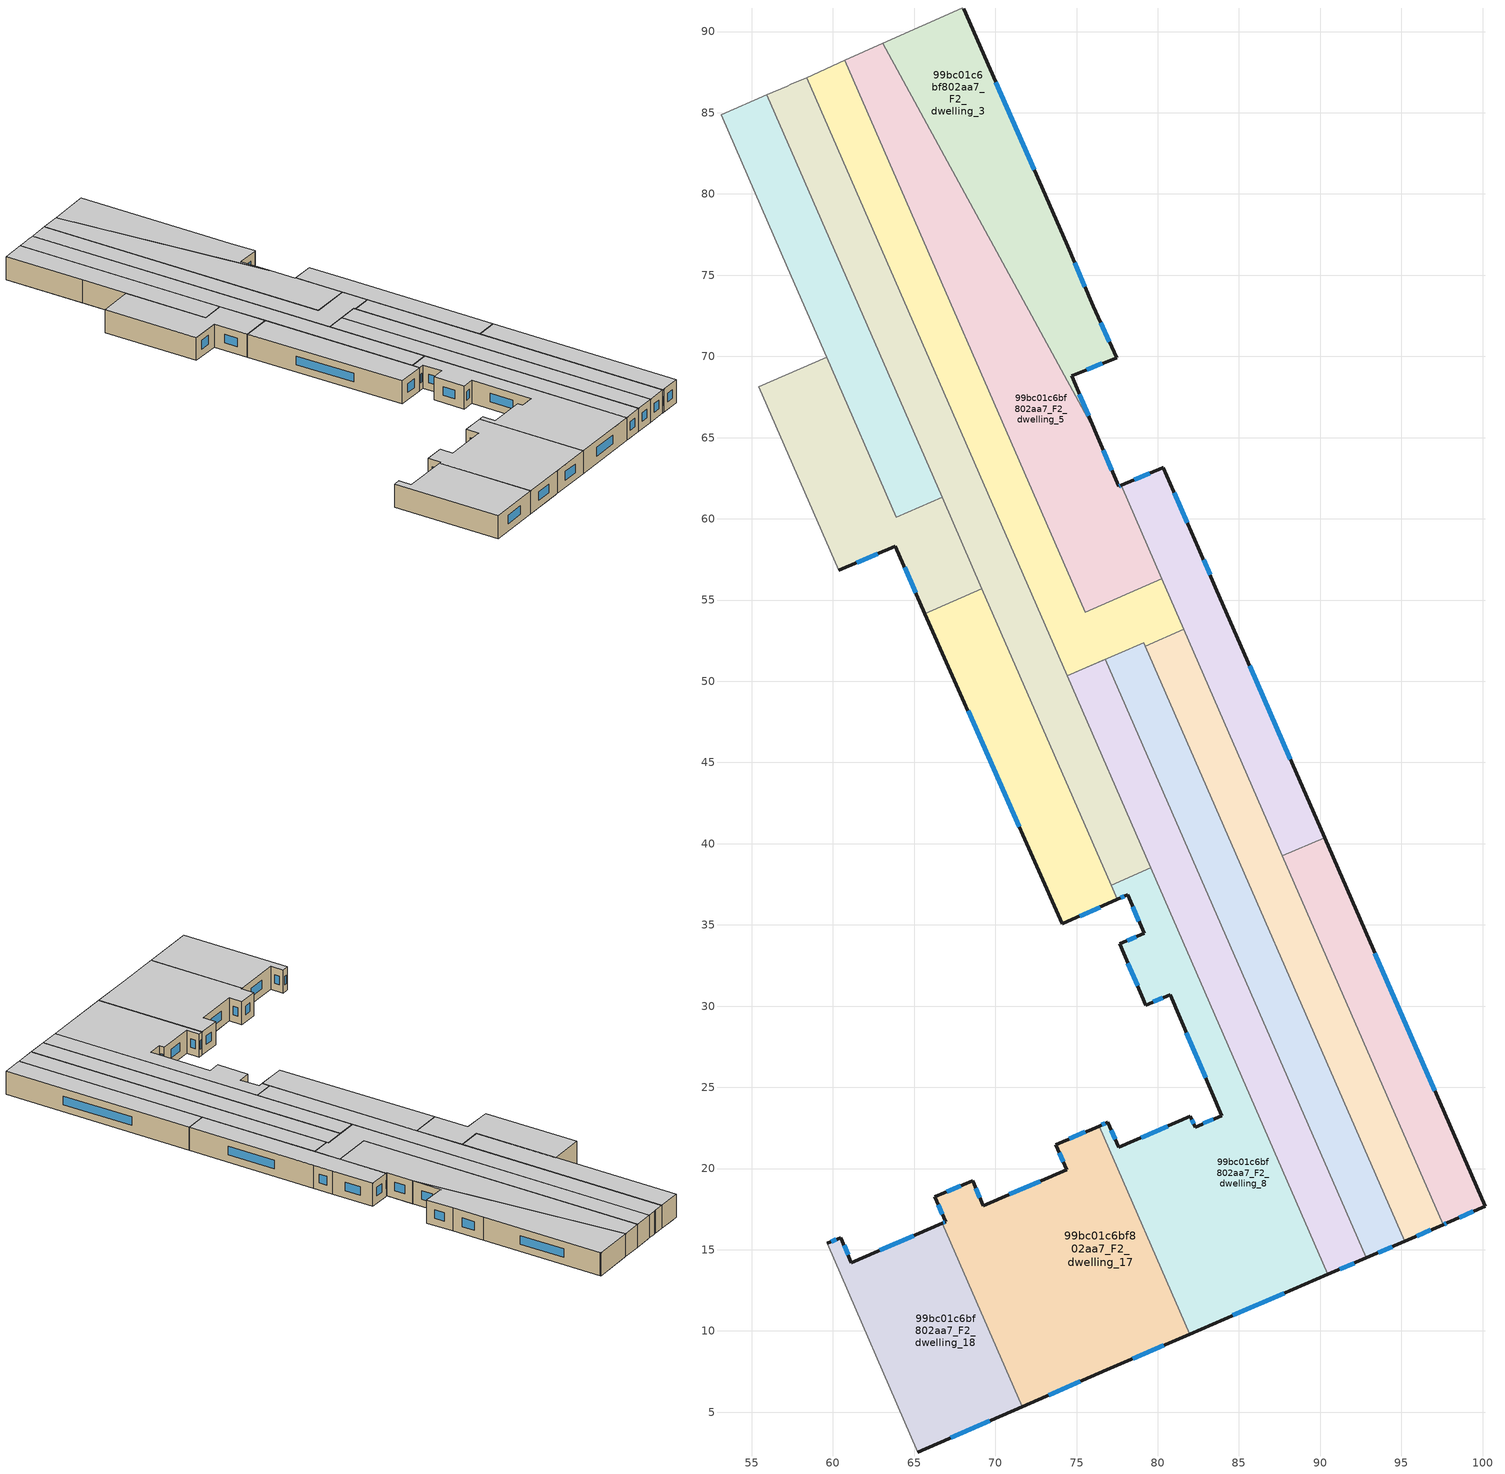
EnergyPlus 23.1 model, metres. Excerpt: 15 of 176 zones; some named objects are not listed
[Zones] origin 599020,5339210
99bc01c6bf802aa7_F2_dwelling_0
 floor to 99bc01c6bf802aa7_F1_dwelling_0 (EU_floor_Construction): 90.27,40.38 100.17,17.68 97.78,16.63 97.65,16.58 87.77,39.29 z6
 floor to 99bc01c6bf802aa7_F1_dwelling_2 (EU_floor_Construction): 87.77,39.29 97.65,16.58 97.57,16.54 87.68,39.25 z6
 wall outside (EU_wall_Construction): 97.57,16.54 97.83,16.66 100.17,17.68 90.27,40.38 z6:9
 wall to 99bc01c6bf802aa7_F2_dwelling_1 (EU_wall_Construction): 90.27,40.38 87.68,39.25 z6:9
 wall to 99bc01c6bf802aa7_F2_dwelling_2 (EU_wall_Construction): 87.68,39.25 97.57,16.54 z6:9
 window (EU_Window_Construction): 97.06,24.79 93.37,33.26 / 98.56,16.98 99.44,17.36 / 97.65,16.58 97.75,16.62 z6.94:8.06
 ceiling to 99bc01c6bf802aa7_F3_dwelling_0 (EU_floor_Construction): 100.17,17.68 90.27,40.38 87.68,39.25 97.57,16.54 97.83,16.66 z9
99bc01c6bf802aa7_F2_dwelling_1
 floor to 99bc01c6bf802aa7_F1_dwelling_1 (EU_floor_Construction): 82.49,58.23 83.55,55.79 90.27,40.38 87.77,39.29 77.84,62.09 80.31,63.13 80.35,63.14 z6
 floor to 99bc01c6bf802aa7_F1_dwelling_5 (EU_floor_Construction): 77.84,62.09 79.13,59.11 79.05,59.07 77.75,62.06 z6
 floor to 99bc01c6bf802aa7_F1_dwelling_2 (EU_floor_Construction): 79.13,59.11 87.77,39.29 87.68,39.25 79.05,59.07 z6
 wall outside (EU_wall_Construction): 90.27,40.38 83.55,55.79 82.49,58.23 80.35,63.14 80.31,63.13 77.75,62.06 z6:9
 wall to 99bc01c6bf802aa7_F2_dwelling_5 (EU_wall_Construction): 77.75,62.06 80.25,56.3 z6:9
 wall to 99bc01c6bf802aa7_F2_dwelling_7 (EU_wall_Construction): 80.26,56.3 81.61,53.19 z6:9
 wall to 99bc01c6bf802aa7_F2_dwelling_2 (EU_wall_Construction): 81.61,53.19 87.68,39.25 z6:9
 window (EU_Window_Construction): 81.82,59.77 81.02,61.6 / 83.22,56.56 82.82,57.47 / 88.16,45.21 85.66,50.96 / 79.51,62.79 78.55,62.39 z6.94:8.06
 ceiling to 99bc01c6bf802aa7_F3_dwelling_1 (EU_floor_Construction): 90.27,40.38 83.55,55.79 82.49,58.23 80.35,63.14 80.31,63.13 77.75,62.06 87.68,39.25 z9
99bc01c6bf802aa7_F2_dwelling_10
 floor to 99bc01c6bf802aa7_F1_dwelling_12 (EU_floor_Construction): 69.18,55.7 70.27,53.2 66.77,51.68 65.67,54.17 z6
 floor adiabatic (EU_floor_Construction): 70.27,53.2 77.51,36.57 74.12,35.07 65.67,54.17 66.77,51.68 z6
 wall outside (EU_wall_Construction): 65.67,54.17 74.12,35.07 77.51,36.57 z6:9
 wall to 99bc01c6bf802aa7_F2_dwelling_12 (EU_wall_Construction): 69.18,55.7 65.67,54.17 z6:9
 wall to 99bc01c6bf802aa7_F2_dwelling_9 (EU_wall_Construction): 77.13,37.45 69.18,55.7 z6:9
 wall to 99bc01c6bf802aa7_F2_dwelling_8 (EU_wall_Construction): 77.51,36.57 77.13,37.45 z6:9
 window (EU_Window_Construction): 68.32,48.18 71.47,41.06 / 75.18,35.54 76.45,36.1 z6.94:8.06
 ceiling to 99bc01c6bf802aa7_F3_dwelling_10 (EU_floor_Construction): 77.51,36.57 69.18,55.7 65.67,54.17 74.12,35.07 z9
99bc01c6bf802aa7_F2_dwelling_11
 floor to 99bc01c6bf802aa7_F1_dwelling_11 (EU_floor_Construction): 55.94,86.1 66.73,61.33 64.48,60.35 53.7,85.12 z6
 floor to 99bc01c6bf802aa7_F1_dwelling_13 (EU_floor_Construction): 53.7,85.12 61.08,68.17 60.5,67.92 53.12,84.87 z6
 floor to 99bc01c6bf802aa7_F1_dwelling_12 (EU_floor_Construction): 61.08,68.17 64.48,60.35 66.73,61.33 63.91,60.1 60.5,67.92 z6
 wall adiabatic (EU_wall_Construction): 55.94,86.1 53.12,84.87 z6:9
 wall to 99bc01c6bf802aa7_F2_dwelling_12 (EU_wall_Construction): 59.62,69.95 63.91,60.1 66.73,61.33 z6:9
 wall to 99bc01c6bf802aa7_F2_dwelling_9 (EU_wall_Construction): 66.73,61.33 55.94,86.1 z6:9
 wall to 99bc01c6bf802aa7_F2_dwelling_13 (EU_wall_Construction): 57.23,75.43 59.62,69.95 z6:9
 wall to 99bc01c6bf802aa7_F2_dwelling_14 (EU_wall_Construction): 53.12,84.87 57.23,75.43 z6:9
 ceiling to 99bc01c6bf802aa7_F3_dwelling_11 (EU_floor_Construction): 66.73,61.33 55.94,86.1 53.12,84.87 63.91,60.1 z9
99bc01c6bf802aa7_F2_dwelling_12
 floor to 99bc01c6bf802aa7_F1_dwelling_12 (EU_floor_Construction): 66.73,61.33 69.18,55.7 65.67,54.17 63.84,58.3 61.41,57.27 57.37,66.55 60.5,67.92 63.91,60.1 z6
 floor to 99bc01c6bf802aa7_F1_dwelling_14 (EU_floor_Construction): 56.48,68.58 61.41,57.27 60.36,56.83 55.44,68.13 z6
 floor to 99bc01c6bf802aa7_F1_dwelling_13 (EU_floor_Construction): 59.62,69.95 60.5,67.92 57.37,66.55 56.48,68.58 z6
 wall outside (EU_wall_Construction): 60.36,56.83 63.84,58.3 65.67,54.17 z6:9
 wall to 99bc01c6bf802aa7_F2_dwelling_13 (EU_wall_Construction): 59.62,69.95 55.44,68.13 60.36,56.83 z6:9
 wall to 99bc01c6bf802aa7_F2_dwelling_9 (EU_wall_Construction): 69.18,55.7 66.73,61.33 z6:9
 window (EU_Window_Construction): 64.42,57 65.1,55.46 / 61.46,57.29 62.75,57.84 z6.94:8.06
 ceiling to 99bc01c6bf802aa7_F3_dwelling_12 (EU_floor_Construction): 69.18,55.7 66.73,61.33 63.91,60.1 59.62,69.95 55.44,68.13 60.36,56.83 63.84,58.3 65.67,54.17 z9
99bc01c6bf802aa7_F2_dwelling_17
 floor to 99bc01c6bf802aa7_F1_dwelling_17 (EU_floor_Construction): 76.39,22.62 81.96,9.81 76.86,7.6 76.71,7.54 76.56,7.48 71.66,18.74 74.39,19.92 73.72,21.47 z6
 floor to 99bc01c6bf802aa7_F1_dwelling_18 (EU_floor_Construction): 71.66,18.74 76.56,7.48 71.66,5.34 66.75,16.62 66.95,16.71 66.28,18.26 68.6,19.26 69.26,17.71 z6
 wall outside (EU_wall_Construction): 76.39,22.62 73.72,21.47 74.39,19.92 69.26,17.71 68.6,19.26 66.28,18.26 66.95,16.71 66.75,16.62 / 71.66,5.34 76.86,7.6 81.96,9.81 z6:9
 wall to 99bc01c6bf802aa7_F2_dwelling_8 (EU_wall_Construction): 81.96,9.81 76.39,22.62 z6:9
 wall to 99bc01c6bf802aa7_F2_dwelling_18 (EU_wall_Construction): 66.75,16.62 71.66,5.34 z6:9
 window (EU_Window_Construction): 66.49,17.77 66.74,17.2 / 67.87,18.94 67.01,18.57 / 69.05,18.2 68.81,18.77 / 72.78,19.23 70.87,18.41 / 73.93,20.98 74.18,20.41 / 75.55,22.26 74.56,21.83 / 78.46,8.29 80.36,9.12 / 73.29,6.05 75.23,6.89 / 66.88,16.68 66.81,16.65 z6.94:8.06
 ceiling to 99bc01c6bf802aa7_F3_dwelling_17 (EU_floor_Construction): 81.96,9.81 76.39,22.62 73.72,21.47 74.39,19.92 69.26,17.71 68.6,19.26 66.28,18.26 66.95,16.71 66.75,16.62 71.66,5.34 76.86,7.6 z9
99bc01c6bf802aa7_F2_dwelling_18
 floor to 99bc01c6bf802aa7_F1_dwelling_19 (EU_floor_Construction): 62.22,14.67 67.14,3.38 65.24,2.55 59.64,15.39 60.48,15.75 61.15,14.21 z6
 floor adiabatic (EU_floor_Construction): 66.75,16.62 71.66,5.34 67.14,3.38 62.22,14.67 61.15,14.21 z6
 wall outside (EU_wall_Construction): 66.75,16.62 61.15,14.21 60.48,15.75 59.64,15.39 / 65.24,2.55 71.66,5.34 z6:9
 wall to 99bc01c6bf802aa7_F2_dwelling_19 (EU_wall_Construction): 59.64,15.39 65.24,2.55 z6:9
 window (EU_Window_Construction): 64.99,15.87 62.9,14.97 / 67.25,3.42 69.64,4.47 / 60.22,15.64 59.91,15.5 / 60.94,14.69 60.69,15.27 z6.94:8.06
 ceiling to 99bc01c6bf802aa7_F3_dwelling_18 (EU_floor_Construction): 71.66,5.34 66.75,16.62 61.15,14.21 60.48,15.75 59.64,15.39 65.24,2.55 z9
99bc01c6bf802aa7_F2_dwelling_2
 floor to 99bc01c6bf802aa7_F1_dwelling_2 (EU_floor_Construction): 81.61,53.19 97.57,16.54 95.35,15.59 79.4,52.23 z6
 floor to 99bc01c6bf802aa7_F1_dwelling_4 (EU_floor_Construction): 79.4,52.23 95.35,15.59 95.19,15.52 79.24,52.16 z6
 wall outside (EU_wall_Construction): 95.19,15.52 97.57,16.54 z6:9
 wall to 99bc01c6bf802aa7_F2_dwelling_7 (EU_wall_Construction): 81.61,53.19 79.24,52.16 z6:9
 wall to 99bc01c6bf802aa7_F2_dwelling_4 (EU_wall_Construction): 79.24,52.16 95.19,15.52 z6:9
 window (EU_Window_Construction): 95.94,15.84 96.82,16.22 z6.94:8.06
 ceiling to 99bc01c6bf802aa7_F3_dwelling_2 (EU_floor_Construction): 97.57,16.54 81.61,53.19 79.24,52.16 95.19,15.52 z9
99bc01c6bf802aa7_F2_dwelling_3
 floor to 99bc01c6bf802aa7_F1_dwelling_3 (EU_floor_Construction): 68.06,91.39 74.36,76.98 76.04,73.08 77.47,69.92 77.42,69.89 74.69,68.8 76.22,65.22 75.9,65.81 63.24,89.34 67.93,91.43 67.99,91.45 z6
 floor to 99bc01c6bf802aa7_F1_dwelling_5 (EU_floor_Construction): 63.24,89.34 75.9,65.81 63.08,89.27 z6
 wall outside (EU_wall_Construction): 76.22,65.22 74.69,68.8 74.8,68.84 77.42,69.89 77.47,69.92 76.04,73.08 74.36,76.98 68.06,91.39 z6:9
 wall adiabatic (EU_wall_Construction): 68.06,91.39 67.99,91.45 67.93,91.43 63.08,89.27 z6:9
 wall to 99bc01c6bf802aa7_F2_dwelling_5 (EU_wall_Construction): 63.08,89.27 76.22,65.22 z6:9
 window (EU_Window_Construction): 72.39,81.5 70.03,86.88 / 75.51,74.3 74.89,75.76 / 77.02,70.91 76.49,72.09 / 75.62,69.17 76.6,69.56 / 75.74,66.34 75.17,67.68 z6.94:8.06
 ceiling to 99bc01c6bf802aa7_F3_dwelling_3 (EU_floor_Construction): 76.22,65.22 74.69,68.8 74.8,68.84 77.42,69.89 77.47,69.92 76.04,73.08 74.36,76.98 68.06,91.39 67.99,91.45 67.93,91.43 63.08,89.27 z9
99bc01c6bf802aa7_F2_dwelling_4
 floor to 99bc01c6bf802aa7_F1_dwelling_4 (EU_floor_Construction): 79.14,52.39 95.19,15.52 93.07,14.6 77.08,51.31 76.84,51.21 76.78,51.36 74.42,50.33 z6
 floor to 99bc01c6bf802aa7_F1_dwelling_6 (EU_floor_Construction): 77.08,51.31 93.07,14.6 92.83,14.5 76.84,51.21 z6
 wall outside (EU_wall_Construction): 92.83,14.5 95.19,15.52 z6:9
 wall to 99bc01c6bf802aa7_F2_dwelling_6 (EU_wall_Construction): 74.42,50.33 76.78,51.36 92.83,14.5 z6:9
 wall to 99bc01c6bf802aa7_F2_dwelling_7 (EU_wall_Construction): 79.24,52.16 79.14,52.39 74.42,50.33 z6:9
 window (EU_Window_Construction): 93.57,14.82 94.45,15.2 z6.94:8.06
 ceiling to 99bc01c6bf802aa7_F3_dwelling_4 (EU_floor_Construction): 95.19,15.52 79.14,52.39 74.42,50.33 76.78,51.36 92.83,14.5 z9
99bc01c6bf802aa7_F2_dwelling_5
 floor to 99bc01c6bf802aa7_F1_dwelling_5 (EU_floor_Construction): 63.08,89.27 75.9,65.81 76.24,65.18 77.59,61.99 77.75,62.06 79.05,59.07 74.55,57.12 60.96,88.32 z6
 floor to 99bc01c6bf802aa7_F1_dwelling_7 (EU_floor_Construction): 60.96,88.32 75.76,54.34 75.52,54.24 60.73,88.22 z6
 floor to 99bc01c6bf802aa7_F1_dwelling_2 (EU_floor_Construction): 79.05,59.07 80.25,56.3 75.76,54.34 74.55,57.12 z6
 wall outside (EU_wall_Construction): 77.75,62.06 77.59,61.99 76.22,65.22 z6:9
 wall to 99bc01c6bf802aa7_F2_dwelling_7 (EU_wall_Construction): 60.73,88.22 75.52,54.24 80.26,56.3 z6:9
 wall adiabatic (EU_wall_Construction): 63.08,89.27 60.73,88.22 z6:9
 window (EU_Window_Construction): 77.7,62.04 77.64,62.01 / 77.16,63.01 76.65,64.21 z6.94:8.06
 ceiling to 99bc01c6bf802aa7_F3_dwelling_5 (EU_floor_Construction): 80.26,56.3 77.75,62.06 77.59,61.99 76.22,65.22 63.08,89.27 60.73,88.22 75.52,54.24 z9
99bc01c6bf802aa7_F2_dwelling_6
 floor to 99bc01c6bf802aa7_F1_dwelling_6 (EU_floor_Construction): 76.84,51.21 92.83,14.5 90.78,13.61 75.1,49.62 74.79,49.49 74.48,50.18 z6
 floor to 99bc01c6bf802aa7_F1_dwelling_8 (EU_floor_Construction): 75.1,49.62 90.78,13.61 90.47,13.48 74.79,49.49 z6
 floor to 99bc01c6bf802aa7_F1_dwelling_4 (EU_floor_Construction): 76.78,51.36 76.84,51.21 74.48,50.18 74.42,50.33 z6
 wall outside (EU_wall_Construction): 90.47,13.48 92.83,14.5 z6:9
 wall to 99bc01c6bf802aa7_F2_dwelling_8 (EU_wall_Construction): 79.57,38.51 90.47,13.48 z6:9
 wall to 99bc01c6bf802aa7_F2_dwelling_9 (EU_wall_Construction): 74.42,50.33 79.57,38.51 z6:9
 window (EU_Window_Construction): 91.21,13.8 92.09,14.18 z6.94:8.06
 ceiling to 99bc01c6bf802aa7_F3_dwelling_6 (EU_floor_Construction): 92.83,14.5 76.78,51.36 74.42,50.33 90.47,13.48 z9
99bc01c6bf802aa7_F2_dwelling_7
 floor to 99bc01c6bf802aa7_F1_dwelling_7 (EU_floor_Construction): 60.73,88.22 75.52,54.24 75.76,54.34 76.99,51.51 74.71,50.51 58.69,87.31 z6
 floor to 99bc01c6bf802aa7_F1_dwelling_9 (EU_floor_Construction): 58.69,87.31 74.71,50.51 74.4,50.37 58.38,87.17 z6
 floor to 99bc01c6bf802aa7_F1_dwelling_2 (EU_floor_Construction): 80.26,56.3 81.61,53.19 79.4,52.23 79.3,52.46 77.01,51.46 75.76,54.34 z6
 floor to 99bc01c6bf802aa7_F1_dwelling_4 (EU_floor_Construction): 79.3,52.46 79.4,52.23 79.24,52.16 79.14,52.39 74.42,50.33 74.4,50.37 74.71,50.51 76.99,51.51 77.01,51.46 z6
 wall adiabatic (EU_wall_Construction): 60.73,88.22 58.38,87.17 z6:9
 wall to 99bc01c6bf802aa7_F2_dwelling_9 (EU_wall_Construction): 58.38,87.17 74.42,50.33 z6:9
 ceiling to 99bc01c6bf802aa7_F3_dwelling_7 (EU_floor_Construction): 81.61,53.19 80.26,56.3 75.52,54.24 60.73,88.22 58.38,87.17 74.42,50.33 79.14,52.39 79.24,52.16 z9
99bc01c6bf802aa7_F2_dwelling_8
 floor to 99bc01c6bf802aa7_F1_dwelling_8 (EU_floor_Construction): 79.57,38.51 90.47,13.48 86.27,11.67 81.37,22.94 82.01,23.21 82.3,22.55 83.94,23.26 80.76,30.71 79.27,30.06 77.66,33.83 79.16,34.48 78.14,36.85 77.96,36.77 77.58,37.64 z6
 floor to 99bc01c6bf802aa7_F1_dwelling_17 (EU_floor_Construction): 81.37,22.94 86.27,11.67 85.91,11.51 85.72,11.43 83.38,10.42 83.29,10.38 81.96,9.81 76.39,22.62 76.92,22.85 77.59,21.3 z6
 floor to 99bc01c6bf802aa7_F1_dwelling_10 (EU_floor_Construction): 77.58,37.64 77.96,36.77 77.51,36.57 77.13,37.45 z6
 wall outside (EU_wall_Construction): 77.51,36.57 78.14,36.85 79.16,34.48 77.66,33.83 79.27,30.06 80.76,30.71 83.94,23.26 82.3,22.55 82.01,23.21 77.59,21.3 76.92,22.85 76.39,22.62 / 81.96,9.81 90.47,13.48 z6:9
 wall to 99bc01c6bf802aa7_F2_dwelling_9 (EU_wall_Construction): 79.57,38.51 77.13,37.45 z6:9
 window (EU_Window_Construction): 81.76,28.37 82.94,25.59 / 79.74,30.26 80.29,30.5 / 78.16,32.65 78.77,31.24 / 78.69,34.27 78.13,34.03 / 78.46,36.11 78.84,35.22 / 77.71,36.66 77.95,36.76 / 84.63,10.96 87.8,12.33 / 76.76,22.78 76.55,22.69 / 77.38,21.79 77.13,22.37 / 80.63,22.62 78.98,21.9 / 82.21,22.76 82.1,23.01 / 83.43,23.04 82.81,22.77 z6.94:8.06
 ceiling to 99bc01c6bf802aa7_F3_dwelling_8 (EU_floor_Construction): 90.47,13.48 79.57,38.51 77.13,37.45 77.51,36.57 78.14,36.85 79.16,34.48 77.66,33.83 79.27,30.06 80.76,30.71 83.94,23.26 82.3,22.55 82.01,23.21 77.59,21.3 76.92,22.85 76.39,22.62 81.96,9.81 z9
99bc01c6bf802aa7_F2_dwelling_9
 floor to 99bc01c6bf802aa7_F1_dwelling_9 (EU_floor_Construction): 58.38,87.17 74.4,50.37 72.41,49.51 56.4,86.3 57.2,86.65 57.42,86.74 z6
 floor to 99bc01c6bf802aa7_F1_dwelling_10 (EU_floor_Construction): 70.72,53.4 77.58,37.64 77.13,37.45 70.27,53.2 z6
 floor to 99bc01c6bf802aa7_F1_dwelling_6 (EU_floor_Construction): 74.48,50.18 74.79,49.49 72.8,48.62 72.5,49.32 z6
 floor to 99bc01c6bf802aa7_F1_dwelling_11 (EU_floor_Construction): 56.4,86.3 67.18,61.53 66.73,61.33 55.94,86.1 z6
 floor to 99bc01c6bf802aa7_F1_dwelling_8 (EU_floor_Construction): 74.79,49.49 79.57,38.51 77.58,37.64 72.8,48.62 z6
 floor to 99bc01c6bf802aa7_F1_dwelling_12 (EU_floor_Construction): 67.18,61.53 70.72,53.4 70.27,53.2 66.73,61.33 z6
 floor to 99bc01c6bf802aa7_F1_dwelling_4 (EU_floor_Construction): 74.4,50.37 74.48,50.18 72.5,49.32 72.41,49.51 z6
 wall adiabatic (EU_wall_Construction): 58.38,87.17 57.42,86.74 57.2,86.65 55.94,86.1 z6:9
 ceiling to 99bc01c6bf802aa7_F3_dwelling_9 (EU_floor_Construction): 79.57,38.51 58.38,87.17 57.42,86.74 57.2,86.65 55.94,86.1 77.13,37.45 z9
[Building]
EU S2 Campaign: North Axis=0; Terrain=City; Solar Distribution=FullExterior
[Site:Location]
Vienna: Latitude=48; Longitude=16.5; Time Zone=1; Elevation=183
[SizingPeriod:WeatherFileDays]
AnnualSizingPeriod: Begin Month=1; Begin Day of Month=1; End Month=12; End Day of Month=31; Day of Week for Start Day=Monday; Use Weather File Daylight Saving Period=No; Use Weather File Rain and Snow Indicators=No
[MATERIAL]
EU_InternalMass_Material: Roughness=MediumRough; Thickness=0.1; Conductivity=1; Density=1800; Specific Heat=900; Thermal Absorptance=0.9; Solar Absorptance=0.7; Visible Absorptance=0.7
[MATERIAL:NOMASS] Roughness=MediumRough; Thermal Absorptance=0.9; Solar Absorptance=0.7; Visible Absorptance=0.7
Name | Thermal Resistance
EU_wall_NoMass | 0.914258
EU_floor_NoMass | 1.09711
[WINDOWMATERIAL:SIMPLEGLAZINGSYSTEM]
EU_Window_SimpleGlazing: UFactor=2.09642; Solar Heat Gain Coefficient=0.65; Visible Transmittance=0.65
[CONSTRUCTION]
EU_wall_Construction: EU_wall_NoMass
EU_floor_Construction: EU_floor_NoMass
EU_Window_Construction: EU_Window_SimpleGlazing
EU_InternalMass_Construction: EU_InternalMass_Material
[ZONE] Type=1; Multiplier=1; Ceiling Height=autocalculate; Floor Area=autocalculate; Part of Total Floor Area=Yes
Name | Volume
99bc01c6bf802aa7_F2_dwelling_0 | 210.366
99bc01c6bf802aa7_F2_dwelling_1 | 210.353
99bc01c6bf802aa7_F2_dwelling_10 | 235.829
99bc01c6bf802aa7_F2_dwelling_11 | 249.174
99bc01c6bf802aa7_F2_dwelling_12 | 235.827
99bc01c6bf802aa7_F2_dwelling_17 | 441.623
99bc01c6bf802aa7_F2_dwelling_18 | 263.369
99bc01c6bf802aa7_F2_dwelling_2 | 310.061
99bc01c6bf802aa7_F2_dwelling_3 | 310.556
99bc01c6bf802aa7_F2_dwelling_4 | 310.511
99bc01c6bf802aa7_F2_dwelling_5 | 460.819
99bc01c6bf802aa7_F2_dwelling_6 | 310.439
99bc01c6bf802aa7_F2_dwelling_7 | 360.977
99bc01c6bf802aa7_F2_dwelling_8 | 453.306
99bc01c6bf802aa7_F2_dwelling_9 | 423.521
[INTERNALMASS] Construction=EU_InternalMass_Construction
Name | Zone or ZoneList | Surface Area
99bc01c6bf802aa7_F2_dwelling_0_EU_InternalMass | 99bc01c6bf802aa7_F2_dwelling_0 | 70.1215
99bc01c6bf802aa7_F2_dwelling_1_EU_InternalMass | 99bc01c6bf802aa7_F2_dwelling_1 | 70.1187
99bc01c6bf802aa7_F2_dwelling_2_EU_InternalMass | 99bc01c6bf802aa7_F2_dwelling_2 | 103.366
99bc01c6bf802aa7_F2_dwelling_3_EU_InternalMass | 99bc01c6bf802aa7_F2_dwelling_3 | 103.517
99bc01c6bf802aa7_F2_dwelling_4_EU_InternalMass | 99bc01c6bf802aa7_F2_dwelling_4 | 103.509
99bc01c6bf802aa7_F2_dwelling_5_EU_InternalMass | 99bc01c6bf802aa7_F2_dwelling_5 | 153.605
99bc01c6bf802aa7_F2_dwelling_6_EU_InternalMass | 99bc01c6bf802aa7_F2_dwelling_6 | 103.48
99bc01c6bf802aa7_F2_dwelling_7_EU_InternalMass | 99bc01c6bf802aa7_F2_dwelling_7 | 120.338
99bc01c6bf802aa7_F2_dwelling_8_EU_InternalMass | 99bc01c6bf802aa7_F2_dwelling_8 | 151.094
99bc01c6bf802aa7_F2_dwelling_9_EU_InternalMass | 99bc01c6bf802aa7_F2_dwelling_9 | 141.137
99bc01c6bf802aa7_F2_dwelling_10_EU_InternalMass | 99bc01c6bf802aa7_F2_dwelling_10 | 78.6096
99bc01c6bf802aa7_F2_dwelling_11_EU_InternalMass | 99bc01c6bf802aa7_F2_dwelling_11 | 83.0631
99bc01c6bf802aa7_F2_dwelling_12_EU_InternalMass | 99bc01c6bf802aa7_F2_dwelling_12 | 78.6082
99bc01c6bf802aa7_F2_dwelling_17_EU_InternalMass | 99bc01c6bf802aa7_F2_dwelling_17 | 147.206
99bc01c6bf802aa7_F2_dwelling_18_EU_InternalMass | 99bc01c6bf802aa7_F2_dwelling_18 | 87.7854
[OTHEREQUIPMENT] Fuel Type=Electricity; Design Level Calculation Method=Watts/Area; Power per Zone Floor Area=1; Fraction Latent=0; Fraction Radiant=0; Fraction Lost=0; Carbon Dioxide Generation Rate=0; EndUse Subcategory=EU_Step8_InternalGains
Name | Zone or ZoneList or Space or SpaceList | Schedule
EU_Step8_InternalGain_99bc01c6bf802aa7_F2_dwelling_0_f000 | 99bc01c6bf802aa7_F2_dwelling_0 | EU_Step8_GainSchedule_99bc01c6bf802aa7_F2_dwelling_0_f000
EU_Step8_InternalGain_99bc01c6bf802aa7_F2_dwelling_1_f000 | 99bc01c6bf802aa7_F2_dwelling_1 | EU_Step8_GainSchedule_99bc01c6bf802aa7_F2_dwelling_1_f000
EU_Step8_InternalGain_99bc01c6bf802aa7_F2_dwelling_2_f000 | 99bc01c6bf802aa7_F2_dwelling_2 | EU_Step8_GainSchedule_99bc01c6bf802aa7_F2_dwelling_2_f000
EU_Step8_InternalGain_99bc01c6bf802aa7_F2_dwelling_3_f000 | 99bc01c6bf802aa7_F2_dwelling_3 | EU_Step8_GainSchedule_99bc01c6bf802aa7_F2_dwelling_3_f000
EU_Step8_InternalGain_99bc01c6bf802aa7_F2_dwelling_4_f000 | 99bc01c6bf802aa7_F2_dwelling_4 | EU_Step8_GainSchedule_99bc01c6bf802aa7_F2_dwelling_4_f000
EU_Step8_InternalGain_99bc01c6bf802aa7_F2_dwelling_5_f000 | 99bc01c6bf802aa7_F2_dwelling_5 | EU_Step8_GainSchedule_99bc01c6bf802aa7_F2_dwelling_5_f000
EU_Step8_InternalGain_99bc01c6bf802aa7_F2_dwelling_6_f000 | 99bc01c6bf802aa7_F2_dwelling_6 | EU_Step8_GainSchedule_99bc01c6bf802aa7_F2_dwelling_6_f000
EU_Step8_InternalGain_99bc01c6bf802aa7_F2_dwelling_7_f000 | 99bc01c6bf802aa7_F2_dwelling_7 | EU_Step8_GainSchedule_99bc01c6bf802aa7_F2_dwelling_7_f000
EU_Step8_InternalGain_99bc01c6bf802aa7_F2_dwelling_8_f000 | 99bc01c6bf802aa7_F2_dwelling_8 | EU_Step8_GainSchedule_99bc01c6bf802aa7_F2_dwelling_8_f000
EU_Step8_InternalGain_99bc01c6bf802aa7_F2_dwelling_9_f000 | 99bc01c6bf802aa7_F2_dwelling_9 | EU_Step8_GainSchedule_99bc01c6bf802aa7_F2_dwelling_9_f000
EU_Step8_InternalGain_99bc01c6bf802aa7_F2_dwelling_10_f000 | 99bc01c6bf802aa7_F2_dwelling_10 | EU_Step8_GainSchedule_99bc01c6bf802aa7_F2_dwelling_10_f000
EU_Step8_InternalGain_99bc01c6bf802aa7_F2_dwelling_11_f000 | 99bc01c6bf802aa7_F2_dwelling_11 | EU_Step8_GainSchedule_99bc01c6bf802aa7_F2_dwelling_11_f000
EU_Step8_InternalGain_99bc01c6bf802aa7_F2_dwelling_12_f000 | 99bc01c6bf802aa7_F2_dwelling_12 | EU_Step8_GainSchedule_99bc01c6bf802aa7_F2_dwelling_12_f000
EU_Step8_InternalGain_99bc01c6bf802aa7_F2_dwelling_17_f000 | 99bc01c6bf802aa7_F2_dwelling_17 | EU_Step8_GainSchedule_99bc01c6bf802aa7_F2_dwelling_17_f000
EU_Step8_InternalGain_99bc01c6bf802aa7_F2_dwelling_18_f000 | 99bc01c6bf802aa7_F2_dwelling_18 | EU_Step8_GainSchedule_99bc01c6bf802aa7_F2_dwelling_18_f000
[ZONEVENTILATION:DESIGNFLOWRATE] Schedule=EU_AlwaysOn; Design Flow Rate Calculation Method=AirChanges/Hour; Air Changes per Hour=0.546891; Ventilation Type=Natural; Fan Pressure Rise=0; Fan Total Efficiency=1; Constant Term Coefficient=1; Temperature Term Coefficient=0; Velocity Term Coefficient=0; Velocity Squared Term Coefficient=0; Minimum Indoor Temperature=-100; Maximum Indoor Temperature=100; Delta Temperature=-100; Minimum Outdoor Temperature=-100; Maximum Outdoor Temperature=100; Maximum Wind Speed=40
Name | Zone or ZoneList or Space or SpaceList
EU_ConstantAir_99bc01c6bf802aa7_F2_dwelling_0 | 99bc01c6bf802aa7_F2_dwelling_0
EU_ConstantAir_99bc01c6bf802aa7_F2_dwelling_1 | 99bc01c6bf802aa7_F2_dwelling_1
EU_ConstantAir_99bc01c6bf802aa7_F2_dwelling_2 | 99bc01c6bf802aa7_F2_dwelling_2
EU_ConstantAir_99bc01c6bf802aa7_F2_dwelling_3 | 99bc01c6bf802aa7_F2_dwelling_3
EU_ConstantAir_99bc01c6bf802aa7_F2_dwelling_4 | 99bc01c6bf802aa7_F2_dwelling_4
EU_ConstantAir_99bc01c6bf802aa7_F2_dwelling_5 | 99bc01c6bf802aa7_F2_dwelling_5
EU_ConstantAir_99bc01c6bf802aa7_F2_dwelling_6 | 99bc01c6bf802aa7_F2_dwelling_6
EU_ConstantAir_99bc01c6bf802aa7_F2_dwelling_7 | 99bc01c6bf802aa7_F2_dwelling_7
EU_ConstantAir_99bc01c6bf802aa7_F2_dwelling_8 | 99bc01c6bf802aa7_F2_dwelling_8
EU_ConstantAir_99bc01c6bf802aa7_F2_dwelling_9 | 99bc01c6bf802aa7_F2_dwelling_9
EU_ConstantAir_99bc01c6bf802aa7_F2_dwelling_10 | 99bc01c6bf802aa7_F2_dwelling_10
EU_ConstantAir_99bc01c6bf802aa7_F2_dwelling_11 | 99bc01c6bf802aa7_F2_dwelling_11
EU_ConstantAir_99bc01c6bf802aa7_F2_dwelling_12 | 99bc01c6bf802aa7_F2_dwelling_12
EU_ConstantAir_99bc01c6bf802aa7_F2_dwelling_17 | 99bc01c6bf802aa7_F2_dwelling_17
EU_ConstantAir_99bc01c6bf802aa7_F2_dwelling_18 | 99bc01c6bf802aa7_F2_dwelling_18
[HVACTEMPLATE:ZONE:IDEALLOADSAIRSYSTEM] System Availability Schedule=EU_AlwaysOn; Maximum Heating Supply Air Temperature=50; Minimum Cooling Supply Air Temperature=13; Maximum Heating Supply Air Humidity Ratio=0.0156; Minimum Cooling Supply Air Humidity Ratio=0.0077; Heating Limit=NoLimit; Cooling Limit=NoLimit; Heating Availability Schedule=EU_AlwaysOn; Cooling Availability Schedule=EU_CoolingOff; Dehumidification Control Type=ConstantSensibleHeatRatio; Cooling Sensible Heat Ratio=0.7; Dehumidification Setpoint=60; Humidification Control Type=None; Humidification Setpoint=30; Outdoor Air Method=None; Outdoor Air Flow Rate per Person=0.00944; Outdoor Air Flow Rate per Zone Floor Area=0; Outdoor Air Flow Rate per Zone=0; Demand Controlled Ventilation Type=None; Outdoor Air Economizer Type=NoEconomizer; Heat Recovery Type=None; Sensible Heat Recovery Effectiveness=0.7; Latent Heat Recovery Effectiveness=0.65
Name | Template Thermostat
99bc01c6bf802aa7_F2_dwelling_0 | EU_HeatOnly_99bc01c6bf802aa7_F2_dwelling_0
99bc01c6bf802aa7_F2_dwelling_1 | EU_HeatOnly_99bc01c6bf802aa7_F2_dwelling_1
99bc01c6bf802aa7_F2_dwelling_2 | EU_HeatOnly_99bc01c6bf802aa7_F2_dwelling_2
99bc01c6bf802aa7_F2_dwelling_3 | EU_HeatOnly_99bc01c6bf802aa7_F2_dwelling_3
99bc01c6bf802aa7_F2_dwelling_4 | EU_HeatOnly_99bc01c6bf802aa7_F2_dwelling_4
99bc01c6bf802aa7_F2_dwelling_5 | EU_HeatOnly_99bc01c6bf802aa7_F2_dwelling_5
99bc01c6bf802aa7_F2_dwelling_6 | EU_HeatOnly_99bc01c6bf802aa7_F2_dwelling_6
99bc01c6bf802aa7_F2_dwelling_7 | EU_HeatOnly_99bc01c6bf802aa7_F2_dwelling_7
99bc01c6bf802aa7_F2_dwelling_8 | EU_HeatOnly_99bc01c6bf802aa7_F2_dwelling_8
99bc01c6bf802aa7_F2_dwelling_9 | EU_HeatOnly_99bc01c6bf802aa7_F2_dwelling_9
99bc01c6bf802aa7_F2_dwelling_10 | EU_HeatOnly_99bc01c6bf802aa7_F2_dwelling_10
99bc01c6bf802aa7_F2_dwelling_11 | EU_HeatOnly_99bc01c6bf802aa7_F2_dwelling_11
99bc01c6bf802aa7_F2_dwelling_12 | EU_HeatOnly_99bc01c6bf802aa7_F2_dwelling_12
99bc01c6bf802aa7_F2_dwelling_17 | EU_HeatOnly_99bc01c6bf802aa7_F2_dwelling_17
99bc01c6bf802aa7_F2_dwelling_18 | EU_HeatOnly_99bc01c6bf802aa7_F2_dwelling_18
[SIZING:ZONE] Zone Cooling Design Supply Air Temperature Input Method=SupplyAirTemperature; Zone Cooling Design Supply Air Temperature=13; Zone Heating Design Supply Air Temperature Input Method=SupplyAirTemperature; Zone Heating Design Supply Air Temperature=50; Zone Cooling Design Supply Air Humidity Ratio=0.008; Zone Heating Design Supply Air Humidity Ratio=0.008; Cooling Design Air Flow Method=DesignDay; Cooling Design Air Flow Rate=0; Cooling Minimum Air Flow per Zone Floor Area=0.000762; Cooling Minimum Air Flow=0; Cooling Minimum Air Flow Fraction=0.2; Heating Design Air Flow Method=DesignDay; Heating Design Air Flow Rate=0; Heating Maximum Air Flow per Zone Floor Area=0.002032; Heating Maximum Air Flow=0.141576; Heating Maximum Air Flow Fraction=0.3; Account for Dedicated Outdoor Air System=No; Dedicated Outdoor Air System Control Strategy=NeutralSupplyAir; Dedicated Outdoor Air Low Setpoint Temperature for Design=autosize; Dedicated Outdoor Air High Setpoint Temperature for Design=autosize; Zone Load Sizing Method=Sensible Load Only No Latent Load; Zone Latent Cooling Design Supply Air Humidity Ratio Input Method=HumidityRatioDifference; Zone Cooling Design Supply Air Humidity Ratio Difference=0.005; Zone Latent Heating Design Supply Air Humidity Ratio Input Method=HumidityRatioDifference; Zone Humidification Design Supply Air Humidity Ratio Difference=0.005
99bc01c6bf802aa7_F2_dwelling_0; 99bc01c6bf802aa7_F2_dwelling_1; 99bc01c6bf802aa7_F2_dwelling_2; 99bc01c6bf802aa7_F2_dwelling_3; 99bc01c6bf802aa7_F2_dwelling_4; 99bc01c6bf802aa7_F2_dwelling_5; 99bc01c6bf802aa7_F2_dwelling_6; 99bc01c6bf802aa7_F2_dwelling_7; 99bc01c6bf802aa7_F2_dwelling_8; 99bc01c6bf802aa7_F2_dwelling_9; 99bc01c6bf802aa7_F2_dwelling_10; 99bc01c6bf802aa7_F2_dwelling_11; 99bc01c6bf802aa7_F2_dwelling_12; 99bc01c6bf802aa7_F2_dwelling_17; 99bc01c6bf802aa7_F2_dwelling_18
[SCHEDULE:CONSTANT]
Name | Hourly Value
EU_AlwaysOn | 1
EU_CoolingOff | 0
[SCHEDULE:FILE] Column Number=1; Rows to Skip at Top=0; Number of Hours of Data=8760; Column Separator=Comma; Interpolate to Timestep=No; Minutes per Item=60; Adjust Schedule for Daylight Savings=Yes
Name | File
EU_Step8_GainSchedule_99bc01c6bf802aa7_F2_dwelling_0_f000 | ../../schedules/99bc01c6bf802aa7/99bc01c6bf802aa7_F2_dwelling_0_f000_gain.csv
EU_Step8_GainSchedule_99bc01c6bf802aa7_F2_dwelling_1_f000 | ../../schedules/99bc01c6bf802aa7/99bc01c6bf802aa7_F2_dwelling_1_f000_gain.csv
EU_Step8_GainSchedule_99bc01c6bf802aa7_F2_dwelling_2_f000 | ../../schedules/99bc01c6bf802aa7/99bc01c6bf802aa7_F2_dwelling_2_f000_gain.csv
EU_Step8_GainSchedule_99bc01c6bf802aa7_F2_dwelling_3_f000 | ../../schedules/99bc01c6bf802aa7/99bc01c6bf802aa7_F2_dwelling_3_f000_gain.csv
EU_Step8_GainSchedule_99bc01c6bf802aa7_F2_dwelling_4_f000 | ../../schedules/99bc01c6bf802aa7/99bc01c6bf802aa7_F2_dwelling_4_f000_gain.csv
EU_Step8_GainSchedule_99bc01c6bf802aa7_F2_dwelling_5_f000 | ../../schedules/99bc01c6bf802aa7/99bc01c6bf802aa7_F2_dwelling_5_f000_gain.csv
EU_Step8_GainSchedule_99bc01c6bf802aa7_F2_dwelling_6_f000 | ../../schedules/99bc01c6bf802aa7/99bc01c6bf802aa7_F2_dwelling_6_f000_gain.csv
EU_Step8_GainSchedule_99bc01c6bf802aa7_F2_dwelling_7_f000 | ../../schedules/99bc01c6bf802aa7/99bc01c6bf802aa7_F2_dwelling_7_f000_gain.csv
EU_Step8_GainSchedule_99bc01c6bf802aa7_F2_dwelling_8_f000 | ../../schedules/99bc01c6bf802aa7/99bc01c6bf802aa7_F2_dwelling_8_f000_gain.csv
EU_Step8_GainSchedule_99bc01c6bf802aa7_F2_dwelling_9_f000 | ../../schedules/99bc01c6bf802aa7/99bc01c6bf802aa7_F2_dwelling_9_f000_gain.csv
EU_Step8_GainSchedule_99bc01c6bf802aa7_F2_dwelling_10_f000 | ../../schedules/99bc01c6bf802aa7/99bc01c6bf802aa7_F2_dwelling_10_f000_gain.csv
EU_Step8_GainSchedule_99bc01c6bf802aa7_F2_dwelling_11_f000 | ../../schedules/99bc01c6bf802aa7/99bc01c6bf802aa7_F2_dwelling_11_f000_gain.csv
EU_Step8_GainSchedule_99bc01c6bf802aa7_F2_dwelling_12_f000 | ../../schedules/99bc01c6bf802aa7/99bc01c6bf802aa7_F2_dwelling_12_f000_gain.csv
EU_Step8_GainSchedule_99bc01c6bf802aa7_F2_dwelling_17_f000 | ../../schedules/99bc01c6bf802aa7/99bc01c6bf802aa7_F2_dwelling_17_f000_gain.csv
EU_Step8_GainSchedule_99bc01c6bf802aa7_F2_dwelling_18_f000 | ../../schedules/99bc01c6bf802aa7/99bc01c6bf802aa7_F2_dwelling_18_f000_gain.csv
